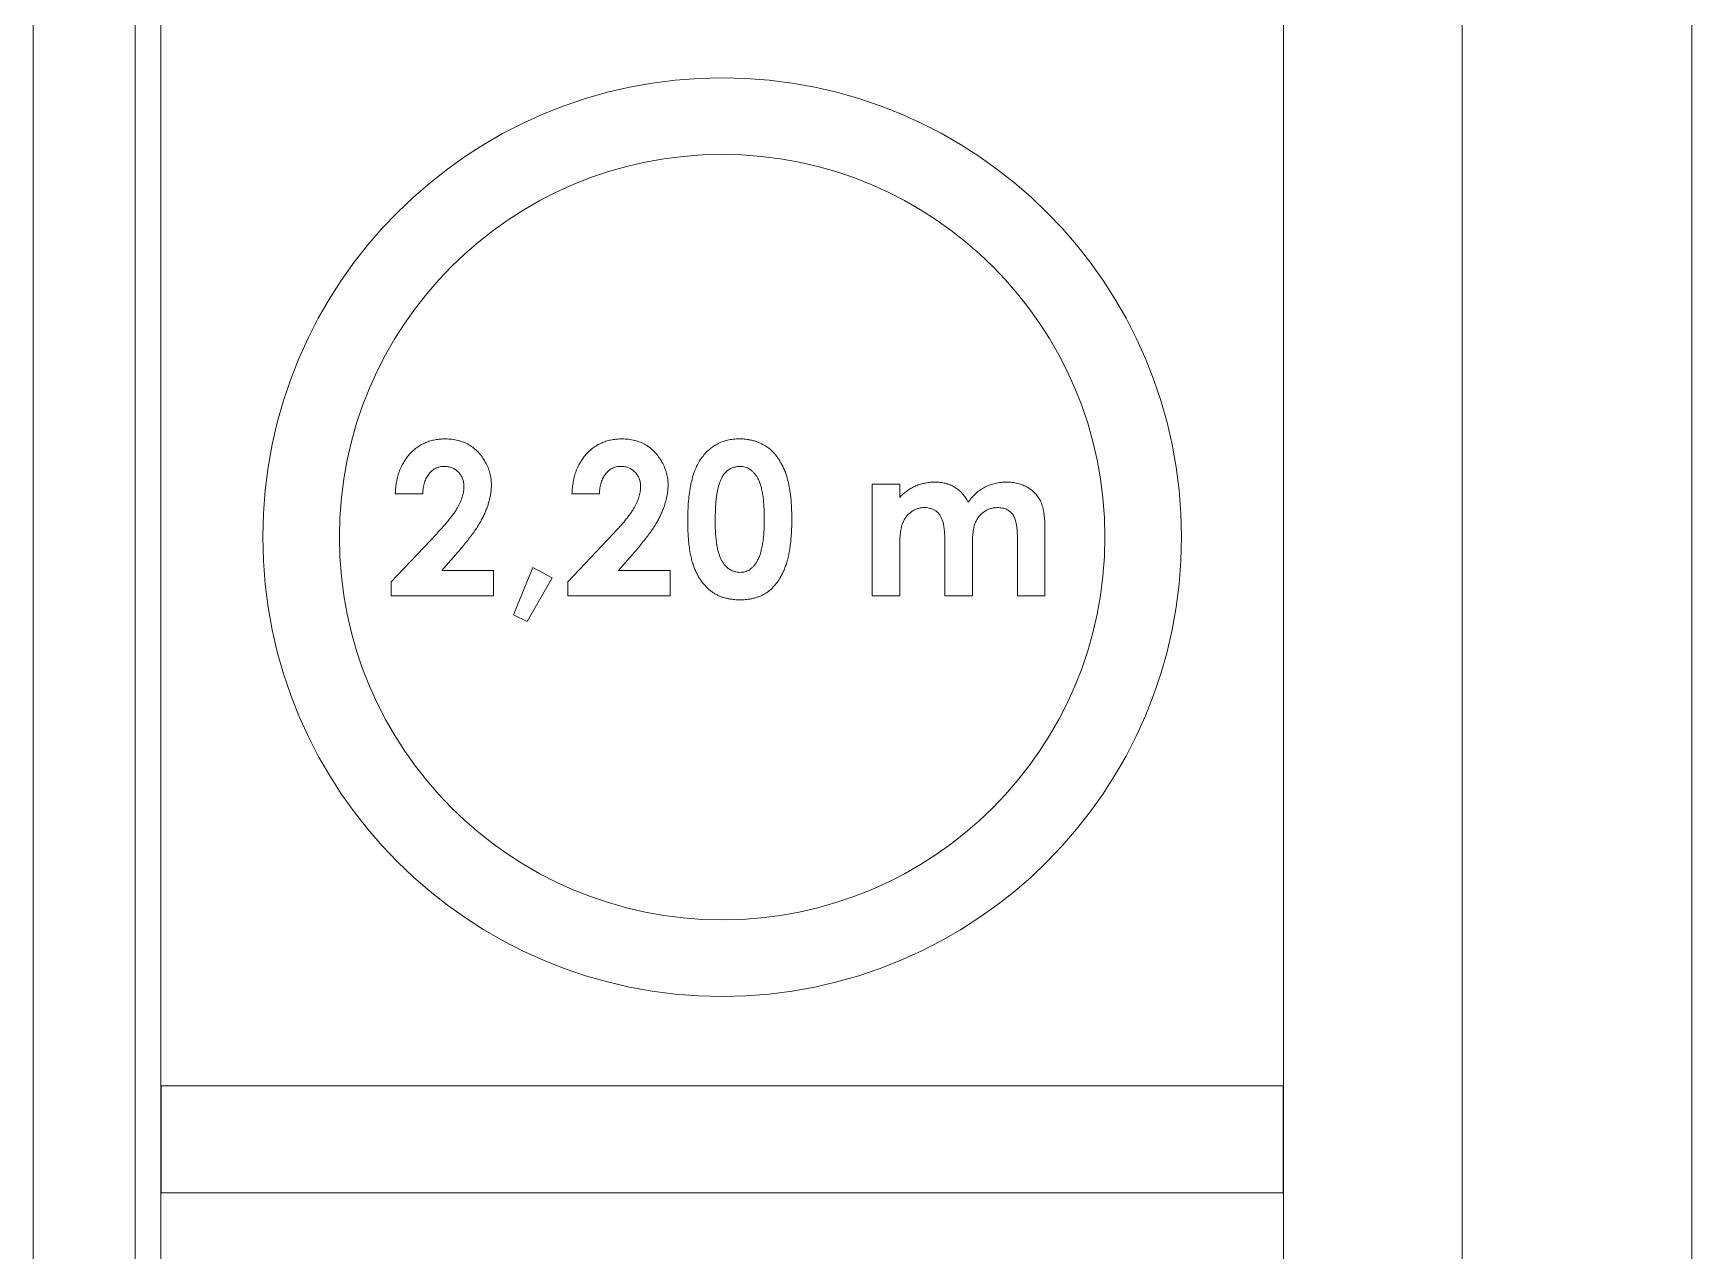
# Model space of a CAD drawing. Header units: inches. Extents: x -17229 to 23588, y -1896 to 20170.
# Drawn here: x 6998.9 to 7323.9, y 9993.3 to 10231.9 of the extents above; entities that cross this region are included whole.
import ezdxf
from ezdxf.enums import TextEntityAlignment as Align

# ---------------------------------------------------------------- set-up
doc = ezdxf.new("R2010")
doc.units = ezdxf.units.IN
doc.header["$MEASUREMENT"] = 0
for name, color, linetype in [('PK24-EQUIPMENT', 150, 'Continuous'), ('PK24E', 7, 'Continuous'), ('PK24E-STRUCT-STEEL', 254, 'Continuous')]:
    doc.layers.add(name, color=color, linetype=linetype)
for name, color, linetype, true_color in [('PK24-SYS-ROOM', 8, 'Continuous', 0x808080), ('PK24E-SYS-LIFT', 31, 'Continuous', 0xffcc5a), ('PK24E-SYS-SHELF', 31, 'Continuous', 0xffcc5a)]:
    doc.layers.add(name, color=color, linetype=linetype, true_color=true_color)
doc.styles.add('Impact', font='impact.ttf', dxfattribs={"height": 5})

# ---------------------------------------------------------------- blocks, each defined once
blk = doc.blocks.new('ROOM-INFODISP--FRONT-COMP-PK24')
at = {"layer": 'PK24-EQUIPMENT', "lineweight": 5}
for p, q in [((-40, 180), (-40, 87.7)), ((-18, 87.7), (-18, 180)), ((-39.99, 134.9), (-39.99, 132.8)), ((-18.01, 132.8), (-18.01, 134.9))]:
    blk.add_line(p, q, dxfattribs=at)
at = {"layer": 'PK24-EQUIPMENT', "color": 1, "lineweight": 5}
for p, q in [((-26.06, 146.69), (-25.521, 146.69)), ((-26.06, 144.498), (-26.06, 146.69)), ((-25.521, 146.69), (-25.521, 146.428)), ((-34.867, 146.498), (-35.406, 146.498)), ((-31.406, 146.498), (-31.944, 146.498)), ((-35.483, 144.771), (-34.594, 145.716)), ((-32.021, 144.771), (-31.133, 145.716)), ((-22.675, 145.773), (-22.675, 144.498)), ((-34.179, 145.357), (-34.492, 144.998)), ((-30.718, 145.357), (-31.031, 144.998)), ((-25.521, 145.463), (-25.521, 144.498)), ((-24.636, 144.498), (-24.636, 145.549)), ((-24.098, 145.477), (-24.098, 144.498)), ((-23.213, 144.498), (-23.213, 145.599)), ((-34.492, 144.998), (-33.483, 144.998)), ((-33.483, 144.998), (-33.483, 144.498)), ((-33.09, 144.13), (-32.713, 145.053)), ((-32.713, 145.053), (-32.329, 144.854)), ((-31.031, 144.998), (-30.021, 144.998)), ((-30.021, 144.998), (-30.021, 144.498)), ((-35.483, 144.498), (-35.483, 144.771)), ((-32.329, 144.854), (-32.819, 143.998)), ((-32.021, 144.498), (-32.021, 144.771)), ((-33.483, 144.498), (-35.483, 144.498)), ((-30.021, 144.498), (-32.021, 144.498)), ((-25.521, 144.498), (-26.06, 144.498)), ((-24.098, 144.498), (-24.636, 144.498)), ((-22.675, 144.498), (-23.213, 144.498)), ((-32.819, 143.998), (-33.09, 144.13))]:
    blk.add_line(p, q, dxfattribs=at)
at = {"layer": 'PK24-EQUIPMENT', "color": 2, "lineweight": 5}
for p, q in [((-18.01, 134.9), (-39.99, 134.9)), ((-39.99, 132.8), (-18.01, 132.8))]:
    blk.add_line(p, q, dxfattribs=at)
at = {"layer": 'PK24-EQUIPMENT', "color": 1, "lineweight": 5}
for radius in [9, 7.5]:
    blk.add_circle((-29, 145.65), radius, dxfattribs=at)
for points, knots in [([(-35.406, 146.498), (-35.403, 146.539), (-35.399, 146.618), (-35.381, 146.734), (-35.357, 146.843), (-35.324, 146.946), (-35.284, 147.041), (-35.236, 147.131), (-35.179, 147.213), (-35.116, 147.288), (-35.046, 147.355), (-34.971, 147.415), (-34.891, 147.464), (-34.806, 147.505), (-34.717, 147.537), (-34.622, 147.558), (-34.524, 147.573), (-34.456, 147.574), (-34.421, 147.575)], [0, 0, 0, 0, 0.07494, 0.146428, 0.214753, 0.280422, 0.343604, 0.405543, 0.466199, 0.526538, 0.585902, 0.64409, 0.701613, 0.758754, 0.816629, 0.875655, 0.936624, 1, 1, 1, 1]), ([(-34.421, 147.575), (-34.379, 147.574), (-34.296, 147.571), (-34.176, 147.549), (-34.064, 147.512), (-33.96, 147.461), (-33.864, 147.396), (-33.778, 147.318), (-33.703, 147.225), (-33.639, 147.123), (-33.586, 147.014), (-33.549, 146.902), (-33.525, 146.789), (-33.522, 146.713), (-33.521, 146.675)], [0, 0, 0, 0, 0.089615, 0.174949, 0.257548, 0.338901, 0.420053, 0.501401, 0.584252, 0.67037, 0.756473, 0.839207, 0.92012, 1, 1, 1, 1]), ([(-31.944, 146.498), (-31.942, 146.539), (-31.937, 146.618), (-31.919, 146.734), (-31.895, 146.843), (-31.863, 146.946), (-31.822, 147.041), (-31.774, 147.131), (-31.718, 147.213), (-31.654, 147.288), (-31.584, 147.355), (-31.51, 147.415), (-31.429, 147.464), (-31.345, 147.505), (-31.255, 147.537), (-31.161, 147.558), (-31.062, 147.573), (-30.994, 147.574), (-30.96, 147.575)], [0, 0, 0, 0, 0.07494, 0.146428, 0.214753, 0.280422, 0.343604, 0.405543, 0.466199, 0.526538, 0.585902, 0.64409, 0.701613, 0.758754, 0.816629, 0.875655, 0.936624, 1, 1, 1, 1]), ([(-30.96, 147.575), (-30.917, 147.574), (-30.835, 147.571), (-30.715, 147.549), (-30.602, 147.512), (-30.498, 147.461), (-30.403, 147.396), (-30.316, 147.318), (-30.242, 147.225), (-30.178, 147.123), (-30.125, 147.014), (-30.088, 146.902), (-30.063, 146.789), (-30.061, 146.713), (-30.06, 146.675)], [0, 0, 0, 0, 0.0896145, 0.1749486, 0.2575481, 0.3389008, 0.4200532, 0.5014014, 0.584252, 0.6703705, 0.7564733, 0.8392066, 0.9201205, 1, 1, 1, 1]), ([(-29.429, 147.167), (-29.405, 147.199), (-29.36, 147.263), (-29.28, 147.346), (-29.194, 147.417), (-29.101, 147.475), (-29.002, 147.52), (-28.895, 147.552), (-28.782, 147.571), (-28.704, 147.574), (-28.665, 147.575)], [0, 0, 0, 0, 0.132314, 0.2587, 0.380912, 0.500535, 0.620923, 0.742376, 0.868281, 1, 1, 1, 1]), ([(-28.665, 147.575), (-28.639, 147.575), (-28.587, 147.574), (-28.512, 147.566), (-28.439, 147.553), (-28.369, 147.536), (-28.302, 147.513), (-28.237, 147.485), (-28.176, 147.452), (-28.117, 147.414), (-28.06, 147.371), (-28.008, 147.323), (-27.958, 147.269), (-27.912, 147.209), (-27.87, 147.145), (-27.83, 147.075), (-27.794, 147), (-27.761, 146.919), (-27.731, 146.832), (-27.706, 146.736), (-27.685, 146.633), (-27.666, 146.522), (-27.653, 146.402), (-27.644, 146.274), (-27.637, 146.138), (-27.637, 146.045), (-27.636, 145.997)], [0, 0, 0, 0, 0.036635, 0.072034, 0.106626, 0.140306, 0.173619, 0.206426, 0.239067, 0.271883, 0.30484, 0.338529, 0.372616, 0.407548, 0.443719, 0.481312, 0.520113, 0.560913, 0.604025, 0.650075, 0.699572, 0.752363, 0.808789, 0.868954, 0.932675, 1, 1, 1, 1]), ([(-34.452, 147.037), (-34.466, 147.036), (-34.494, 147.035), (-34.535, 147.029), (-34.575, 147.017), (-34.612, 147.001), (-34.648, 146.981), (-34.682, 146.955), (-34.714, 146.925), (-34.744, 146.892), (-34.771, 146.854), (-34.796, 146.813), (-34.816, 146.768), (-34.833, 146.721), (-34.847, 146.669), (-34.857, 146.615), (-34.865, 146.558), (-34.866, 146.518), (-34.867, 146.498)], [0, 0, 0, 0, 0.056467, 0.111164, 0.164937, 0.218322, 0.272393, 0.327976, 0.385291, 0.444903, 0.506844, 0.569488, 0.634153, 0.700976, 0.770897, 0.843626, 0.91966, 1, 1, 1, 1]), ([(-34.06, 146.638), (-34.061, 146.665), (-34.063, 146.719), (-34.085, 146.796), (-34.119, 146.865), (-34.168, 146.925), (-34.226, 146.975), (-34.294, 147.011), (-34.371, 147.033), (-34.424, 147.035), (-34.452, 147.037)], [0, 0, 0, 0, 0.1327549, 0.2572338, 0.3786007, 0.5014063, 0.623942, 0.7436418, 0.8681208, 1, 1, 1, 1]), ([(-30.99, 147.037), (-31.005, 147.036), (-31.033, 147.035), (-31.074, 147.029), (-31.113, 147.017), (-31.151, 147.001), (-31.187, 146.981), (-31.22, 146.955), (-31.252, 146.925), (-31.282, 146.892), (-31.31, 146.854), (-31.334, 146.813), (-31.354, 146.768), (-31.372, 146.721), (-31.385, 146.669), (-31.395, 146.615), (-31.403, 146.558), (-31.405, 146.518), (-31.406, 146.498)], [0, 0, 0, 0, 0.056467, 0.111164, 0.164937, 0.218322, 0.272393, 0.327976, 0.385291, 0.444903, 0.506844, 0.569488, 0.634153, 0.700976, 0.770897, 0.843626, 0.91966, 1, 1, 1, 1]), ([(-30.598, 146.638), (-30.599, 146.665), (-30.601, 146.719), (-30.623, 146.796), (-30.658, 146.865), (-30.706, 146.925), (-30.765, 146.975), (-30.833, 147.011), (-30.909, 147.033), (-30.963, 147.035), (-30.99, 147.037)], [0, 0, 0, 0, 0.132755, 0.257234, 0.378601, 0.501406, 0.623942, 0.743642, 0.868121, 1, 1, 1, 1]), ([(-29.675, 145.969), (-29.674, 146.035), (-29.673, 146.164), (-29.661, 146.349), (-29.642, 146.52), (-29.615, 146.678), (-29.582, 146.821), (-29.539, 146.95), (-29.49, 147.065), (-29.449, 147.134), (-29.429, 147.167)], [0, 0, 0, 0, 0.161071, 0.310789, 0.449904, 0.578376, 0.696617, 0.805987, 0.906562, 1, 1, 1, 1]), ([(-28.651, 147.037), (-28.675, 147.035), (-28.721, 147.033), (-28.788, 147.015), (-28.851, 146.986), (-28.9, 146.951), (-28.936, 146.918), (-28.961, 146.888), (-28.985, 146.855), (-29.006, 146.817), (-29.027, 146.774), (-29.046, 146.729), (-29.063, 146.678), (-29.078, 146.623), (-29.092, 146.563), (-29.104, 146.496), (-29.114, 146.423), (-29.122, 146.344), (-29.129, 146.258), (-29.133, 146.165), (-29.135, 146.066), (-29.136, 145.998), (-29.136, 145.963)], [0, 0, 0, 0, 0.0538337, 0.1055426, 0.1580542, 0.2119873, 0.2402069, 0.2697935, 0.3013431, 0.3346081, 0.3702844, 0.4080888, 0.4486813, 0.4920693, 0.5386642, 0.5903711, 0.6463878, 0.7071954, 0.7729468, 0.8436426, 0.9193084, 1, 1, 1, 1]), ([(-28.175, 145.997), (-28.175, 146.044), (-28.175, 146.135), (-28.182, 146.266), (-28.192, 146.385), (-28.206, 146.493), (-28.225, 146.589), (-28.247, 146.675), (-28.274, 146.748), (-28.305, 146.811), (-28.34, 146.864), (-28.378, 146.91), (-28.417, 146.949), (-28.459, 146.982), (-28.503, 147.006), (-28.551, 147.024), (-28.6, 147.035), (-28.634, 147.036), (-28.651, 147.037)], [0, 0, 0, 0, 0.1121148, 0.2158018, 0.3102027, 0.3959929, 0.4734102, 0.5427784, 0.604548, 0.6593573, 0.7087644, 0.7553555, 0.798687, 0.8400168, 0.8802034, 0.9197333, 0.9590486, 1, 1, 1, 1]), ([(-34.594, 145.716), (-34.569, 145.744), (-34.519, 145.797), (-34.448, 145.876), (-34.384, 145.95), (-34.328, 146.021), (-34.277, 146.087), (-34.233, 146.149), (-34.197, 146.207), (-34.157, 146.277), (-34.119, 146.361), (-34.085, 146.457), (-34.064, 146.549), (-34.061, 146.609), (-34.06, 146.638)], [0, 0, 0, 0, 0.103844, 0.201115, 0.291116, 0.374348, 0.450707, 0.52004, 0.583258, 0.639578, 0.741537, 0.83506, 0.920873, 1, 1, 1, 1]), ([(-33.521, 146.675), (-33.522, 146.653), (-33.523, 146.607), (-33.53, 146.537), (-33.54, 146.466), (-33.556, 146.394), (-33.576, 146.321), (-33.6, 146.246), (-33.629, 146.17), (-33.662, 146.092), (-33.702, 146.012), (-33.748, 145.929), (-33.802, 145.842), (-33.863, 145.752), (-33.931, 145.658), (-34.007, 145.56), (-34.09, 145.459), (-34.149, 145.392), (-34.179, 145.357)], [0, 0, 0, 0, 0.045518, 0.091616, 0.139247, 0.188242, 0.238673, 0.290664, 0.34484, 0.400432, 0.459144, 0.522551, 0.590101, 0.66226, 0.739681, 0.821575, 0.90833, 1, 1, 1, 1]), ([(-31.133, 145.716), (-31.107, 145.744), (-31.057, 145.797), (-30.986, 145.876), (-30.922, 145.95), (-30.866, 146.021), (-30.815, 146.087), (-30.772, 146.149), (-30.735, 146.207), (-30.696, 146.277), (-30.658, 146.361), (-30.623, 146.457), (-30.602, 146.549), (-30.599, 146.609), (-30.598, 146.638)], [0, 0, 0, 0, 0.103844, 0.201115, 0.291116, 0.374348, 0.450707, 0.52004, 0.583258, 0.639578, 0.741537, 0.83506, 0.920873, 1, 1, 1, 1]), ([(-30.06, 146.675), (-30.06, 146.653), (-30.061, 146.607), (-30.068, 146.537), (-30.079, 146.466), (-30.095, 146.394), (-30.114, 146.321), (-30.139, 146.246), (-30.167, 146.17), (-30.201, 146.092), (-30.24, 146.012), (-30.286, 145.929), (-30.34, 145.842), (-30.401, 145.752), (-30.47, 145.658), (-30.546, 145.56), (-30.629, 145.459), (-30.687, 145.392), (-30.718, 145.357)], [0, 0, 0, 0, 0.045518, 0.091616, 0.139247, 0.188242, 0.238673, 0.290664, 0.34484, 0.400432, 0.459144, 0.522551, 0.590101, 0.66226, 0.739681, 0.821575, 0.90833, 1, 1, 1, 1]), ([(-25.521, 146.428), (-25.497, 146.453), (-25.45, 146.5), (-25.372, 146.561), (-25.29, 146.614), (-25.204, 146.656), (-25.114, 146.688), (-25.021, 146.712), (-24.923, 146.726), (-24.856, 146.728), (-24.822, 146.729)], [0, 0, 0, 0, 0.130191, 0.256336, 0.379114, 0.500551, 0.622116, 0.744715, 0.870223, 1, 1, 1, 1]), ([(-24.822, 146.729), (-24.788, 146.728), (-24.721, 146.726), (-24.624, 146.707), (-24.532, 146.675), (-24.445, 146.631), (-24.365, 146.576), (-24.293, 146.507), (-24.229, 146.429), (-24.194, 146.369), (-24.177, 146.338)], [0, 0, 0, 0, 0.127996, 0.251955, 0.373414, 0.494801, 0.617069, 0.74062, 0.866961, 1, 1, 1, 1]), ([(-24.177, 146.338), (-24.154, 146.369), (-24.109, 146.429), (-24.031, 146.508), (-23.945, 146.576), (-23.852, 146.631), (-23.753, 146.675), (-23.649, 146.706), (-23.54, 146.726), (-23.466, 146.728), (-23.429, 146.729)], [0, 0, 0, 0, 0.130149, 0.255445, 0.379177, 0.501905, 0.625344, 0.748278, 0.872564, 1, 1, 1, 1]), ([(-23.429, 146.729), (-23.391, 146.728), (-23.315, 146.726), (-23.207, 146.704), (-23.105, 146.671), (-23.012, 146.623), (-22.928, 146.566), (-22.856, 146.499), (-22.797, 146.423), (-22.758, 146.353), (-22.734, 146.291), (-22.718, 146.237), (-22.704, 146.176), (-22.694, 146.108), (-22.685, 146.034), (-22.679, 145.953), (-22.675, 145.866), (-22.675, 145.805), (-22.675, 145.773)], [0, 0, 0, 0, 0.082624, 0.160904, 0.236986, 0.311729, 0.384307, 0.453908, 0.521546, 0.589232, 0.625293, 0.665128, 0.709632, 0.758368, 0.811604, 0.869763, 0.932542, 1, 1, 1, 1]), ([(-28.649, 144.421), (-28.676, 144.422), (-28.729, 144.423), (-28.806, 144.43), (-28.879, 144.443), (-28.95, 144.459), (-29.017, 144.482), (-29.082, 144.508), (-29.143, 144.54), (-29.2, 144.577), (-29.254, 144.62), (-29.306, 144.667), (-29.354, 144.719), (-29.4, 144.776), (-29.442, 144.839), (-29.481, 144.906), (-29.517, 144.979), (-29.55, 145.057), (-29.58, 145.142), (-29.606, 145.235), (-29.627, 145.337), (-29.644, 145.447), (-29.658, 145.566), (-29.668, 145.693), (-29.674, 145.828), (-29.675, 145.921), (-29.675, 145.969)], [0, 0, 0, 0, 0.0382173, 0.0748672, 0.1101581, 0.1444539, 0.1780797, 0.2111708, 0.2436871, 0.2758717, 0.3083755, 0.3412633, 0.3751503, 0.4096553, 0.4451574, 0.4820735, 0.5205758, 0.5605537, 0.6031076, 0.6486887, 0.6979477, 0.7507678, 0.8073094, 0.8676556, 0.9318612, 1, 1, 1, 1]), ([(-29.136, 145.963), (-29.136, 145.917), (-29.135, 145.829), (-29.129, 145.703), (-29.118, 145.589), (-29.105, 145.485), (-29.085, 145.392), (-29.063, 145.309), (-29.036, 145.238), (-29.004, 145.178), (-28.969, 145.126), (-28.931, 145.082), (-28.891, 145.044), (-28.848, 145.013), (-28.802, 144.989), (-28.754, 144.972), (-28.704, 144.962), (-28.669, 144.96), (-28.651, 144.96)], [0, 0, 0, 0, 0.110734, 0.212341, 0.305502, 0.389835, 0.46669, 0.535262, 0.596763, 0.651066, 0.701036, 0.74786, 0.791833, 0.834284, 0.875334, 0.916035, 0.957652, 1, 1, 1, 1]), ([(-27.636, 145.997), (-27.637, 145.948), (-27.637, 145.854), (-27.643, 145.717), (-27.654, 145.588), (-27.667, 145.468), (-27.685, 145.355), (-27.707, 145.251), (-27.732, 145.155), (-27.763, 145.067), (-27.795, 144.986), (-27.832, 144.911), (-27.871, 144.842), (-27.911, 144.778), (-27.956, 144.72), (-28.003, 144.666), (-28.053, 144.619), (-28.106, 144.577), (-28.161, 144.54), (-28.22, 144.508), (-28.283, 144.482), (-28.349, 144.459), (-28.42, 144.443), (-28.493, 144.43), (-28.57, 144.423), (-28.622, 144.422), (-28.649, 144.421)], [0, 0, 0, 0, 0.068491, 0.133077, 0.193829, 0.251083, 0.304401, 0.354408, 0.401295, 0.444701, 0.485692, 0.524676, 0.562307, 0.597947, 0.632474, 0.665752, 0.697985, 0.729586, 0.760825, 0.792355, 0.824313, 0.857156, 0.890927, 0.92596, 0.962061, 1, 1, 1, 1]), ([(-28.323, 145.166), (-28.311, 145.188), (-28.285, 145.235), (-28.256, 145.313), (-28.231, 145.402), (-28.21, 145.5), (-28.195, 145.61), (-28.182, 145.73), (-28.176, 145.86), (-28.175, 145.95), (-28.175, 145.997)], [0, 0, 0, 0, 0.088871, 0.186355, 0.294078, 0.412237, 0.541778, 0.682703, 0.835096, 1, 1, 1, 1]), ([(-25.033, 146.229), (-25.056, 146.228), (-25.102, 146.227), (-25.169, 146.21), (-25.233, 146.185), (-25.292, 146.149), (-25.346, 146.105), (-25.394, 146.052), (-25.433, 145.99), (-25.461, 145.933), (-25.478, 145.881), (-25.49, 145.837), (-25.499, 145.788), (-25.507, 145.733), (-25.514, 145.673), (-25.518, 145.608), (-25.521, 145.537), (-25.521, 145.489), (-25.521, 145.463)], [0, 0, 0, 0, 0.067433, 0.133552, 0.199705, 0.26712, 0.335278, 0.403628, 0.474205, 0.547994, 0.588136, 0.632412, 0.681857, 0.735629, 0.793897, 0.857789, 0.926292, 1, 1, 1, 1]), ([(-24.636, 145.549), (-24.636, 145.573), (-24.637, 145.618), (-24.639, 145.683), (-24.643, 145.743), (-24.647, 145.798), (-24.653, 145.849), (-24.661, 145.894), (-24.67, 145.934), (-24.684, 145.98), (-24.705, 146.031), (-24.735, 146.085), (-24.772, 146.13), (-24.815, 146.166), (-24.863, 146.194), (-24.915, 146.215), (-24.973, 146.226), (-25.013, 146.228), (-25.033, 146.229)], [0, 0, 0, 0, 0.07853, 0.151067, 0.218305, 0.280287, 0.337064, 0.388152, 0.434234, 0.474994, 0.549031, 0.617296, 0.681663, 0.743542, 0.80432, 0.867013, 0.931379, 1, 1, 1, 1]), ([(-23.602, 146.229), (-23.626, 146.228), (-23.673, 146.226), (-23.742, 146.211), (-23.807, 146.185), (-23.867, 146.15), (-23.922, 146.107), (-23.971, 146.055), (-24.01, 145.996), (-24.038, 145.94), (-24.055, 145.89), (-24.067, 145.847), (-24.077, 145.798), (-24.084, 145.744), (-24.091, 145.685), (-24.094, 145.62), (-24.098, 145.55), (-24.098, 145.502), (-24.098, 145.477)], [0, 0, 0, 0, 0.07062, 0.138577, 0.206073, 0.274463, 0.3426, 0.41074, 0.480118, 0.5526, 0.591784, 0.635663, 0.683569, 0.736965, 0.794871, 0.858421, 0.926599, 1, 1, 1, 1]), ([(-23.213, 145.599), (-23.214, 145.629), (-23.215, 145.685), (-23.218, 145.766), (-23.227, 145.84), (-23.236, 145.906), (-23.25, 145.965), (-23.267, 146.017), (-23.286, 146.061), (-23.309, 146.098), (-23.336, 146.129), (-23.365, 146.156), (-23.397, 146.178), (-23.432, 146.198), (-23.47, 146.211), (-23.511, 146.221), (-23.555, 146.228), (-23.586, 146.229), (-23.602, 146.229)], [0, 0, 0, 0, 0.1043212, 0.2002351, 0.2872866, 0.3662604, 0.4376827, 0.5011798, 0.5580212, 0.6084121, 0.6557431, 0.7019437, 0.7482151, 0.7942519, 0.8425045, 0.8922368, 0.9446165, 1, 1, 1, 1]), ([(-28.651, 144.96), (-28.635, 144.96), (-28.602, 144.961), (-28.553, 144.971), (-28.508, 144.987), (-28.465, 145.011), (-28.425, 145.04), (-28.387, 145.076), (-28.353, 145.118), (-28.333, 145.15), (-28.323, 145.166)], [0, 0, 0, 0, 0.124035, 0.242846, 0.360342, 0.479042, 0.599334, 0.725488, 0.858549, 1, 1, 1, 1])]:
    blk.add_open_spline(points, degree=3, knots=knots, dxfattribs=at)
blk = doc.blocks.new('*U35')
at = {"layer": 'PK24-SYS-ROOM', "lineweight": 5}
blk.add_blockref('ROOM-INFODISP--FRONT-COMP-PK24', (-140, 0), dxfattribs=at)
at = {"layer": 'PK24-SYS-ROOM', "color": 3, "lineweight": 5, "style": 'Impact'}
blk.add_attdef('ROOMNO', text='', height=10, dxfattribs=at).set_placement((178.825, 230), align=Align.CENTER)
blk = doc.blocks.new('ELIFT-DU--BACK-COMP-PKE24')
at = {"layer": 'PK24E-SYS-LIFT', "linetype": 'Continuous', "lineweight": 5}
for p, q in [((-182.5, 33.5), (-182.5, 143.9)), ((-150, 33.5), (-150, 143.9))]:
    blk.add_line(p, q, dxfattribs=at)
blk = doc.blocks.new('*U56')
at = {"layer": 'PK24E-STRUCT-STEEL', "lineweight": 5}
blk.add_lwpolyline([(-180.5, 299.819), (-154.5, 299.819), (-154.499, -398.4), (-180.499, -398.4)], close=True, dxfattribs=at)
at = {"layer": 'PK24E-SYS-SHELF', "lineweight": 5}
blk.add_blockref('ELIFT-DU--BACK-COMP-PKE24', (0, 83.769), dxfattribs=at)

msp = doc.modelspace()

# ---------------------------------------------------------------- block references
at = {"layer": 'PK24E', "lineweight": 5, "xscale": 10, "yscale": 10, "zscale": 10}
for name in ['*U35', '*U56']:
    msp.add_blockref(name, (8823.95, 8676.69), dxfattribs=at)

doc.saveas('drawing.dxf')
